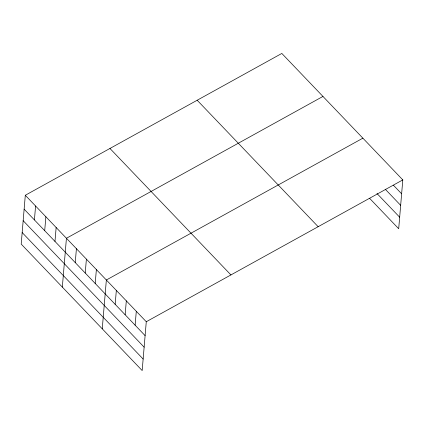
<?xml version="1.0" encoding="UTF-8"?>
<svg xmlns="http://www.w3.org/2000/svg" width="424" height="424" viewBox="0 0 424 424"><rect width="100%" height="100%" fill="white"/><g stroke="black" fill="none" stroke-linecap="round" stroke-linejoin="round"><path stroke-width="0.64" d="M25.302 195.263L21.2 244.097L142.178 370.56L146.275 321.726L25.302 195.263L281.822 53.44L402.8 179.903L398.698 228.737L369.664 198.384M34.418 219.918L35.584 206.016M44.7 230.667L45.866 216.765M54.982 241.42L56.148 227.513M62.333 287.096L66.43 238.262L322.956 96.433M75.244 262.599L76.415 248.697M85.224 273.035L86.395 259.128M95.204 283.465L96.375 269.563M102.253 328.828L106.355 279.994L362.88 138.171M115.169 304.337L116.335 290.429M125.149 314.767L126.315 300.86M135.129 325.203L136.295 311.296M146.275 321.726L402.8 179.903M393.467 185.272L401.634 193.805M385.241 189.21L400.664 205.333M376.984 193.498L399.668 217.21M197.171 100.239L318.148 226.702M109.954 148.464L230.932 274.927M24.131 209.17L145.109 335.633M23.166 220.697L144.139 347.161M22.17 232.569L143.142 359.038"/></g></svg>
